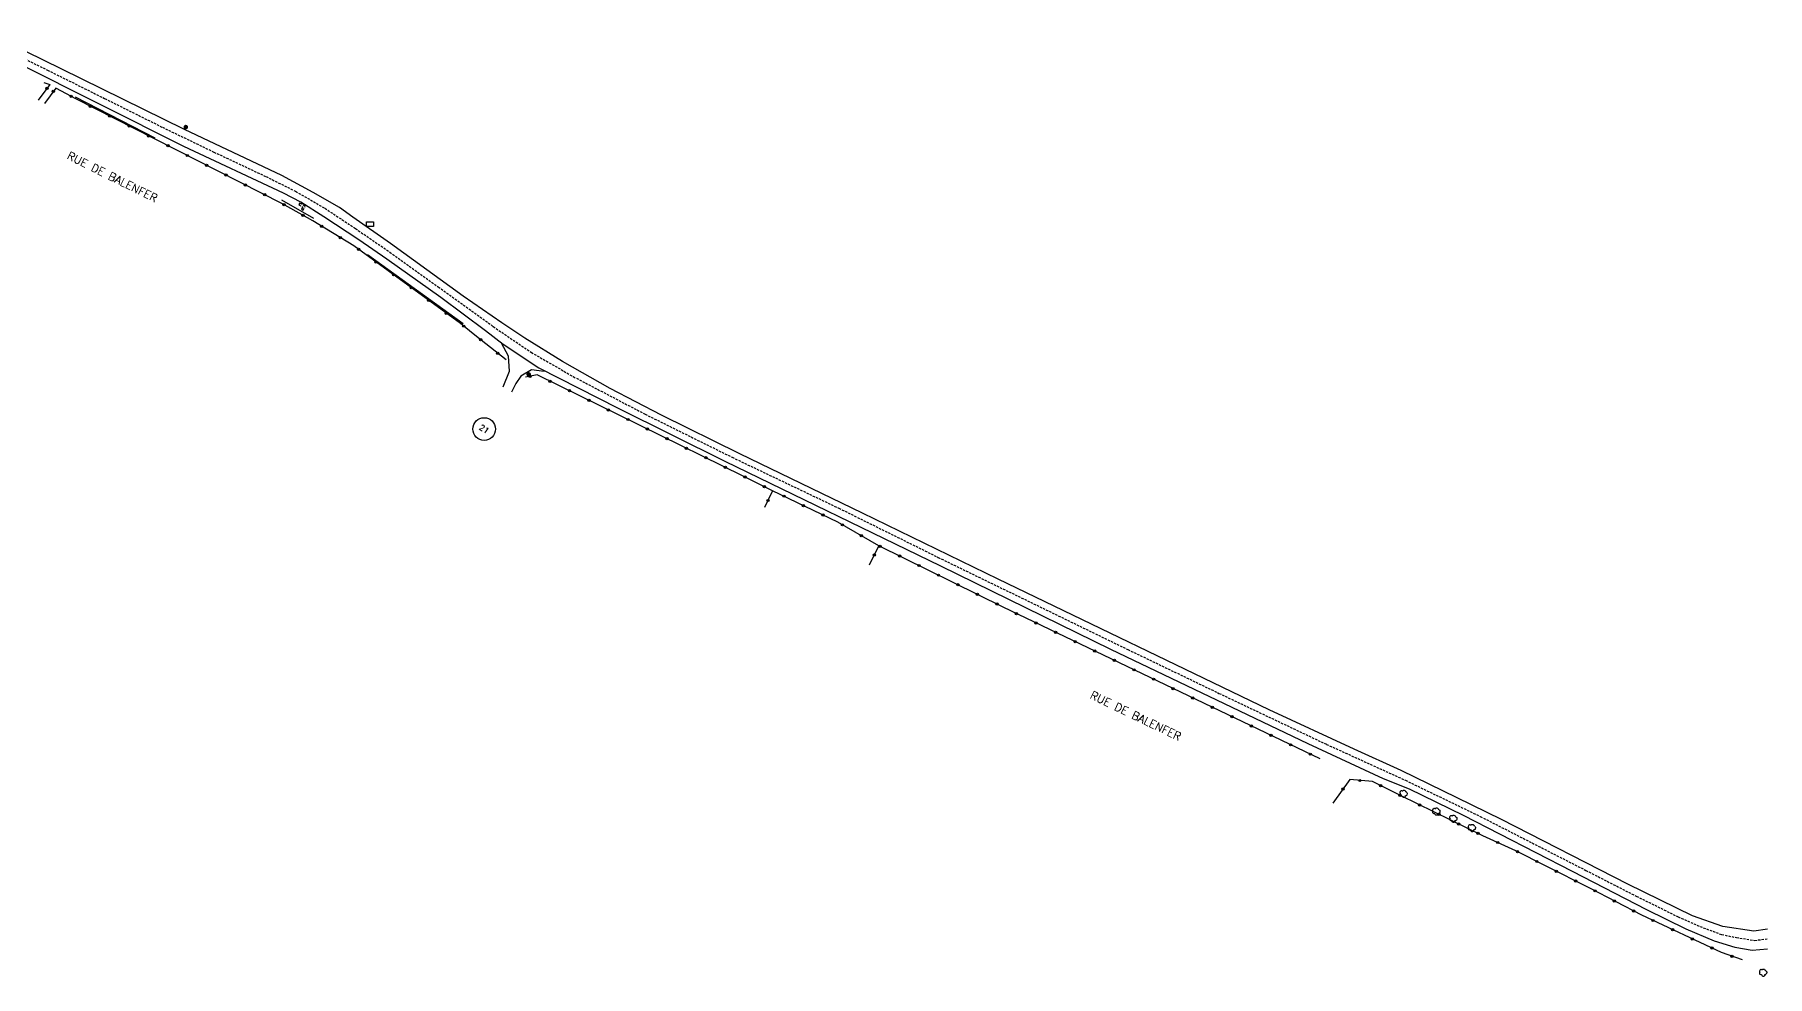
# Model space of a CAD drawing. Header units: millimetres. Extents: x 137000 to 138000, y 120000 to 120992.
# Drawn here: x 137621 to 138000, y 120643.3 to 120849.2 of the extents above; entities that cross this region are included whole.
import ezdxf
from ezdxf.enums import TextEntityAlignment as Align

# ---------------------------------------------------------------- set-up
doc = ezdxf.new("R2010")
doc.units = ezdxf.units.MM
doc.linetypes.add('DASHED', pattern=[0.75, 0.5, -0.25])
doc.layers.get('0').update_dxf_attribs({"linetype": 'CONTINUOUS'})
for name, color, linetype in [('W0001', 6, 'DASHED'), ('W0008', 7, 'CONTINUOUS'), ('W0112', 1, 'DASHED'), ('W0300', 7, 'CONTINUOUS'), ('W0302', 3, 'CONTINUOUS'), ('W0322', 7, 'CONTINUOUS'), ('W0989', 7, 'CONTINUOUS'), ('W0991', 7, 'CONTINUOUS'), ('W1102', 7, 'CONTINUOUS'), ('W1471', 7, 'CONTINUOUS'), ('W1473', 7, 'CONTINUOUS')]:
    doc.layers.add(name, color=color, linetype=linetype)
doc.styles.get("Standard").update_dxf_attribs({"font": 'romans.shx', "width": 0.85})

# ---------------------------------------------------------------- blocks, each defined once
blk = doc.blocks.new('T300')
for p, q in [((-0.8, 0.51), (-0.86, 0.34)), ((-0.86, 0.34), (-0.86, 0.17)), ((-0.86, 0.17), (-0.74, 0.06)), ((-0.69, 0.63), (-0.8, 0.51)), ((-0.8, -0.06), (-0.74, 0.06)), ((-0.74, 0.06), (-0.69, 0.11)), ((-0.57, 0.69), (-0.69, 0.63)), ((-0.46, 0.69), (-0.57, 0.69)), ((-0.29, 0.63), (-0.46, 0.69)), ((-0.29, 0.63), (-0.17, 0.74)), ((-0.23, 0.57), (-0.29, 0.63)), ((-0.17, 0.74), (-0.06, 0.8)), ((-0.06, 0.8), (0.06, 0.8)), ((0.06, 0.8), (0.23, 0.74)), ((0.23, 0.74), (0.34, 0.63)), ((0.34, 0.63), (0.4, 0.51)), ((0.46, 0.46), (0.34, 0.46)), ((0.4, 0.51), (0.4, 0.46)), ((0.57, 0.4), (0.46, 0.46)), ((0.57, 0.4), (0.69, 0.29)), ((0.69, 0.29), (0.74, 0.17)), ((0.74, 0.06), (0.69, -0.17)), ((0.74, 0.17), (0.74, 0.06)), ((-0.8, -0.17), (-0.8, -0.06)), ((-0.8, -0.23), (-0.8, -0.17)), ((-0.74, -0.34), (-0.8, -0.23)), ((-0.69, -0.4), (-0.74, -0.34)), ((-0.51, -0.46), (-0.69, -0.4)), ((-0.4, -0.46), (-0.51, -0.46)), ((-0.4, -0.46), (-0.34, -0.46)), ((-0.34, -0.46), (-0.34, -0.4)), ((-0.34, -0.51), (-0.34, -0.46)), ((-0.29, -0.63), (-0.34, -0.51)), ((-0.17, -0.74), (-0.29, -0.63)), ((-0.06, -0.8), (-0.17, -0.74)), ((0.06, -0.8), (-0.06, -0.8)), ((0.17, -0.74), (0.06, -0.8)), ((0.23, -0.69), (0.17, -0.74)), ((0.29, -0.46), (0.23, -0.46)), ((0.29, -0.63), (0.23, -0.69)), ((0.46, -0.4), (0.29, -0.46)), ((0.34, -0.51), (0.29, -0.63)), ((0.34, -0.51), (0.34, -0.46)), ((0.57, -0.34), (0.46, -0.4)), ((0.63, -0.29), (0.57, -0.34)), ((0.69, -0.17), (0.63, -0.29))]:
    blk.add_line(p, q)
blk = doc.blocks.new('T1471')
at = {"color": 0, "linetype": 'Continuous', "flags": 128}
blk.add_lwpolyline([(-0.75, -0.5), (-0.75, 0.5), (0.75, 0.5), (0.75, -0.5), (-0.75, -0.5)], dxfattribs=at)
blk = doc.blocks.new('t322o')
at = {"color": 0, "linetype": 'Continuous'}
for radius in [0.25, 0.15]:
    blk.add_circle((0, 0), radius, dxfattribs=at)
blk = doc.blocks.new('T1473')
at = {"color": 0, "linetype": 'Continuous', "const_width": 0.5, "flags": 128}
blk.add_lwpolyline([(-0.25, 0, 1), (0.25, 0, 1)], format="xyb", close=True, dxfattribs=at)

msp = doc.modelspace()

# ---------------------------------------------------------------- linework, layer by layer
at = {"layer": 'W0001'}
msp.add_lwpolyline([(137609.39, 120848.6), (137623.8, 120841.49), (137636.31, 120835.27), (137648.93, 120828.99), (137660.2, 120823.56), (137671.61, 120818.19), (137678.07, 120814.98), (137684.47, 120811.27), (137691.17, 120806.84), (137698.68, 120801.68), (137709.28, 120794.08), (137721.3, 120785.39), (137729.64, 120779.74), (137738.82, 120774.44), (137754.52, 120766.23), (137773.57, 120756.79), (137796.92, 120745.65), (137818.64, 120734.9), (137834.79, 120727.04), (137860.13, 120714.74), (137880.05, 120705.16), (137903.58, 120694), (137920.82, 120686.15), (137937.21, 120678.23), (137960.3, 120666.43), (137971.34, 120660.79), (137980.49, 120656.28), (137985.28, 120654.16), (137990.01, 120652.4), (137993.27, 120651.74), (137997.26, 120651.11), (138000, 120651.47)], dxfattribs=at)
at = {"layer": 'W0008'}
for points in [[(138000, 120653.58), (137997.04, 120653.14), (137990.28, 120654.15), (137983.66, 120656.52), (137969.51, 120663.44), (137941.82, 120677.55), (137932.16, 120682.33), (137919.88, 120688.25), (137909.64, 120692.93), (137891.01, 120701.55), (137831.77, 120730.15), (137802.05, 120744.56), (137775.25, 120757.54), (137758.1, 120766.02), (137746.86, 120771.86), (137736.47, 120777.74), (137728.21, 120782.84), (137723.21, 120786.17), (137714.76, 120792.05), (137698.87, 120803.59), (137690.6, 120809.3), (137687.66, 120811.41), (137681.89, 120814.73), (137675.03, 120818.41), (137653.76, 120828.46), (137626.82, 120841.77), (137611.39, 120849.24)], [(137709.82, 120791.78), (137698.05, 120800.12), (137691.88, 120804.35), (137684.26, 120809.37), (137679.22, 120812.59), (137675.43, 120814.57), (137653.63, 120824.77), (137617.18, 120843.05)], [(137709.81, 120791.82), (137719.58, 120784.53), (137723.51, 120781.54), (137731.3, 120776.38), (137748.63, 120767.51), (137772, 120755.98), (137819.12, 120733.05), (137856.34, 120714.84), (137899.48, 120694.19), (137915.93, 120686.5), (137921.63, 120684.25), (137933.5, 120678.52), (137957.32, 120666.26), (137973.58, 120657.86), (137982.16, 120653.66), (137988.35, 120651.02), (137992.88, 120649.63), (137996.71, 120649.01), (138000, 120649.27)], [(137723.46, 120772.17), (137724.84, 120775.64), (137724.65, 120778.94), (137723.13, 120781.74)], [(137732.48, 120775.57), (137729.71, 120775.9), (137727.37, 120774.54), (137726.24, 120772.95), (137725.3, 120771.01)]]:
    msp.add_lwpolyline(points, dxfattribs=at)
at = {"layer": 'W0112'}
for p, q in [((137680.18, 120811.64), (137679.02, 120812.42)), ((137679.71, 120810.88), (137680.18, 120811.64))]:
    msp.add_line(p, q, dxfattribs=at)
for points in [[(137679.02, 120812.42), (137678.8, 120812.09), (137679.64, 120811.52)], [(137679.64, 120811.52), (137679.37, 120811.09), (137679.71, 120810.88)]]:
    msp.add_lwpolyline(points, dxfattribs=at)
at = {"layer": 'W0302'}
for p, q in [((137647.34, 120826.6), (137629.9, 120835.55)), ((137682.03, 120809.03), (137675.08, 120813.01)), ((137714.7, 120785.98), (137693.77, 120801.07))]:
    msp.add_line(p, q, dxfattribs=at)
at = {"layer": 'W0322'}
for p, q in [((137782.42, 120749.48), (137780.62, 120745.78)), ((137803.63, 120733.29), (137805.67, 120737.46))]:
    msp.add_line(p, q, dxfattribs=at)
for points in [[(137623.03, 120838.78), (137624.32, 120838.33), (137621.8, 120834.88)], [(137724.15, 120778.09), (137717.27, 120783.5), (137714.12, 120786.07), (137690.79, 120803.07), (137681.85, 120808.53), (137675.23, 120812.26), (137647.19, 120826.45), (137630.15, 120835.11), (137625.63, 120837.57), (137623.15, 120834.2)], [(137902.16, 120690.82), (137832.82, 120724.01), (137805.67, 120737.46), (137796.71, 120742.57), (137782.42, 120749.47), (137776.01, 120752.66), (137730.93, 120774.8), (137728.39, 120774.35)], [(137994.54, 120646.87), (137989.98, 120648.46), (137972.54, 120656.61), (137961.29, 120662.49), (137951.49, 120667.41), (137944.97, 120670.73), (137937.79, 120674.02), (137919.87, 120682.73), (137913.6, 120685.84), (137908.64, 120686.29), (137904.94, 120681.14)]]:
    msp.add_lwpolyline(points, dxfattribs=at)
at = {"layer": 'W1102'}
msp.add_circle((137719.33, 120762.98), 2.48, dxfattribs=at)

# ---------------------------------------------------------------- block references
at = {"layer": 'W0300'}
for p in [(137920.48, 120683.16), (137927.64, 120679.28), (137931.37, 120677.71), (137935.43, 120675.7), (137999.13, 120644.05)]:
    msp.add_blockref('T300', p, dxfattribs=at)
at = {"layer": 'W0322'}
for p, rotation in [((137623.72, 120837.51), 233.8500666349741), ((137625.08, 120836.82), 233.639331874668), ((137628.98, 120835.74), 151.4428801361953), ((137633.2, 120833.56), 153.0610022289769), ((137637.43, 120831.41), 153.0610022289769), ((137641.67, 120829.26), 153.0610022289769), ((137645.9, 120827.1), 153.0610022289769), ((137650.14, 120824.96), 153.1495378134459), ((137654.38, 120822.81), 153.1495378134459), ((137658.62, 120820.66), 153.1495378134459), ((137662.86, 120818.52), 153.1495378134459), ((137667.09, 120816.37), 153.1495378134459), ((137671.33, 120814.23), 153.1495378134459), ((137675.56, 120812.07), 150.6451241514781), ((137679.7, 120809.74), 150.6451241514781), ((137683.8, 120807.34), 148.5684233958486), ((137687.85, 120804.86), 148.5684233958486), ((137691.85, 120802.3), 143.9253130981166), ((137695.69, 120799.5), 143.9253130981166), ((137699.52, 120796.7), 143.9253130981166), ((137703.36, 120793.91), 143.9253130981166), ((137707.2, 120791.11), 143.9253130981166), ((137711.04, 120788.31), 143.9253130981166), ((137714.85, 120785.48), 140.8609220058101), ((137718.55, 120782.5), 141.8033771925922), ((137722.29, 120779.56), 141.8033771925922), ((137729.32, 120774.51), 190.2416074366937), ((137733.72, 120773.43), 153.831329220618), ((137737.99, 120771.34), 153.831329220618), ((137742.25, 120769.25), 153.831329220618), ((137746.51, 120767.15), 153.831329220618), ((137750.77, 120765.06), 153.831329220618), ((137755.04, 120762.96), 153.831329220618), ((137759.3, 120760.87), 153.831329220618), ((137763.57, 120758.77), 153.831329220618), ((137767.83, 120756.68), 153.831329220618), ((137772.09, 120754.58), 153.831329220618), ((137776.35, 120752.49), 153.5888699328317), ((137780.61, 120750.37), 153.5888699328317), ((137781.38, 120747.34), 244.0770148003324), ((137784.88, 120748.29), 154.2115003317944), ((137789.15, 120746.22), 154.2115003317944), ((137793.43, 120744.15), 154.2115003317944), ((137797.67, 120742.02), 150.3365274971832), ((137801.8, 120739.67), 150.3365274971832), ((137804.67, 120735.42), 63.90304040235706), ((137805.93, 120737.33), 153.635285403105), ((137810.19, 120735.23), 153.635285403105), ((137814.45, 120733.12), 153.635285403105), ((137818.7, 120731.01), 153.635285403105), ((137822.96, 120728.9), 153.635285403105), ((137827.21, 120726.79), 153.635285403105), ((137831.47, 120724.68), 153.635285403105), ((137835.74, 120722.61), 154.4247455644188), ((137840.03, 120720.56), 154.4247455644188), ((137844.31, 120718.51), 154.4247455644188), ((137848.6, 120716.46), 154.4247455644188), ((137852.88, 120714.41), 154.4247455644188), ((137857.17, 120712.36), 154.4247455644188), ((137861.45, 120710.3), 154.4247455644188), ((137865.74, 120708.26), 154.4247455644188), ((137870.02, 120706.2), 154.4247455644188), ((137874.31, 120704.15), 154.4247455644188), ((137878.59, 120702.1), 154.4247455644188), ((137882.88, 120700.05), 154.4247455644188), ((137887.16, 120698), 154.4247455644188), ((137891.45, 120695.95), 154.4247455644188), ((137895.73, 120693.9), 154.4247455644188), ((137900.01, 120691.85), 154.4247455644188), ((137910.86, 120686.09), 174.796295435684), ((137907.17, 120684.24), 234.2971338186684), ((137915.39, 120684.95), 153.6219213853873), ((137919.64, 120682.84), 153.6219213853873), ((137923.92, 120680.76), 154.0947948177924), ((137928.19, 120678.69), 154.0947948177924), ((137932.46, 120676.61), 154.0947948177924), ((137936.73, 120674.54), 154.0947948177924), ((137941.04, 120672.53), 155.3669659362704), ((137945.35, 120670.54), 152.9830840514829), ((137949.58, 120668.38), 152.9830840514829), ((137953.82, 120666.24), 153.3788689216918), ((137958.07, 120664.11), 153.3788689216918), ((137962.31, 120661.96), 152.3933590211253), ((137966.52, 120659.76), 152.3933590211253), ((137970.73, 120657.56), 152.3933590211253), ((137974.99, 120655.47), 154.9365085972733), ((137979.29, 120653.46), 154.9365085972733), ((137983.59, 120651.44), 154.9365085972733), ((137987.9, 120649.43), 154.9365085972733), ((137992.29, 120647.65), 160.8445042850031)]:
    msp.add_blockref('t322o', p, dxfattribs=dict(at, rotation=rotation))
at = {"layer": 'W1471'}
msp.add_blockref('T1471', (137694.35, 120807.78), dxfattribs=at)
at = {"layer": 'W1473'}
for p in [(137654.06, 120829.02), (137729.06, 120774.92), (137729.06, 120774.92), (137729.06, 120774.92)]:
    msp.add_blockref('T1473', p, dxfattribs=at)

# ---------------------------------------------------------------- texts
at = {"layer": 'W0989'}
for rotation, p in [(333.573, (137638.01, 120818.14)), (334.3215, (137861.86, 120700.25))]:
    msp.add_text('RUE DE BALENFER', height=1.75, rotation=rotation, dxfattribs=at).set_placement(p, align=Align.MIDDLE)
at = {"layer": 'W0991'}
msp.add_text('21', height=1.25, rotation=327.8334, dxfattribs=at).set_placement((137719.33, 120762.98), align=Align.MIDDLE)

doc.saveas('drawing.dxf')
